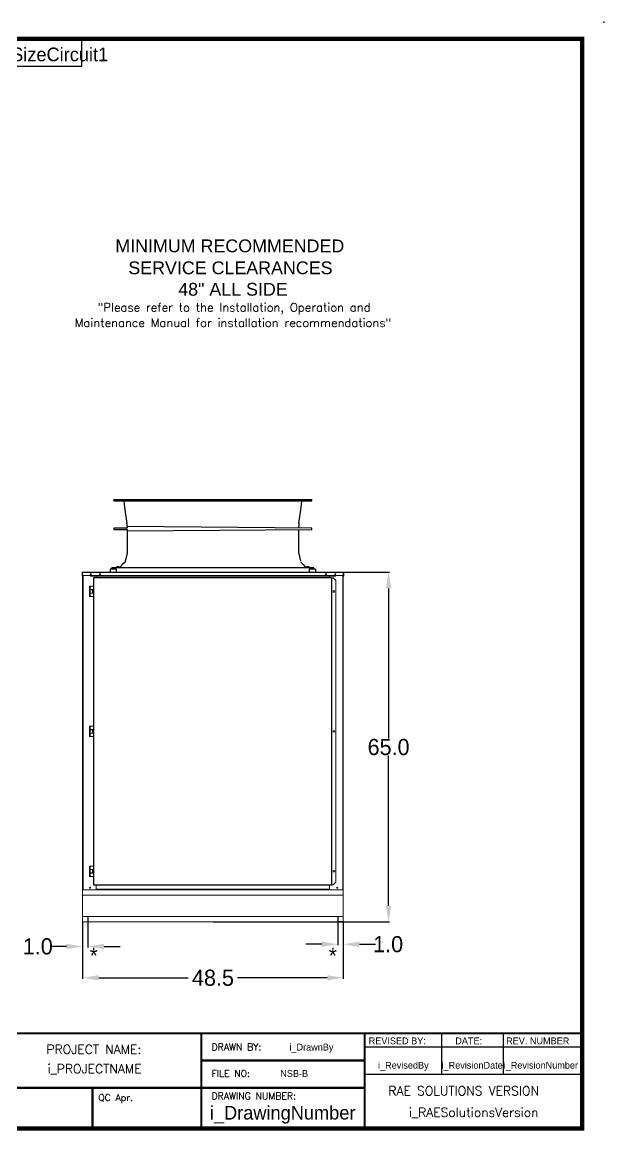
# Model space of a CAD drawing. Header units: inches. Extents: x 1284 to 1617, y -260 to -49.
# Drawn here: x 1509.3 to 1617.5, y -255.2 to -49.2 of the extents above; entities that cross this region are included whole.
import ezdxf
from ezdxf.enums import TextEntityAlignment as Align

# ---------------------------------------------------------------- set-up
doc = ezdxf.new("R2010")
doc.units = ezdxf.units.IN
doc.header["$MEASUREMENT"] = 0
doc.header["$PDSIZE"] = -1
doc.layers.add('1F64', color=7, linetype='Continuous')
doc.layers.add('C1RC', color=7, linetype='Continuous')
doc.styles.add('dimentions', font='arial.ttf')
doc.styles.add('SIMPLEX', font='SIMPLEX')
doc.dimstyles.get("Standard").update_dxf_attribs({"dimtxt": 3, "dimasz": 3, "dimexe": 0.18, "dimexo": 0.0625, "dimgap": 0.09, "dimtad": 0, "dimtih": 1, "dimtoh": 1, "dimdec": 1, "dimzin": 0, "dimdsep": 46, "dimtxsty": 'Standard', "dimcen": 0.09, "dimadec": 0, "dimazin": 0, "dimtfac": 1, "dimtdec": 1, "dimtofl": 0, "dimtmove": 0, "dimatfit": 3, "dimfxl": 1, "dimtolj": 1, "dimtzin": 0, "dimarcsym": 0})

# ---------------------------------------------------------------- blocks, each defined once
blk = doc.blocks.new('*D6')
at = {"color": 0, "lineweight": -2}
for p, q in [((1520.51, -216.47), (1520.51, -226.97)), ((1569.01, -216.47), (1569.01, -226.97)), ((1523.51, -226.79), (1540.17, -226.79)), ((1566.01, -226.79), (1549.35, -226.79))]:
    blk.add_line(p, q, dxfattribs=at)
at = {"color": 0}
for points in [[(1523.51, -226.29), (1523.51, -227.29), (1520.51, -226.79)], [(1566.01, -226.29), (1566.01, -227.29), (1569.01, -226.79)]]:
    blk.add_solid(points, dxfattribs=at)
at = {"color": 0, "insert": (1544.76, -226.79), "char_height": 3, "attachment_point": 5}
blk.add_mtext('\\A1;48.5', dxfattribs=at)
blk = doc.blocks.new('*D7')
at = {"color": 0, "lineweight": -2}
for p, q in [((1569.07, -151.41), (1577.61, -151.41)), ((1577.43, -154.41), (1577.43, -182.32)), ((1577.43, -213.41), (1577.43, -185.5)), ((1544.82, -216.41), (1577.61, -216.41))]:
    blk.add_line(p, q, dxfattribs=at)
at = {"color": 0}
for points in [[(1576.93, -154.41), (1577.93, -154.41), (1577.43, -151.41)], [(1576.93, -213.41), (1577.93, -213.41), (1577.43, -216.41)]]:
    blk.add_solid(points, dxfattribs=at)
at = {"color": 0, "insert": (1577.43, -183.91), "char_height": 3, "attachment_point": 5}
blk.add_mtext('\\A1;65.0', dxfattribs=at)
blk = doc.blocks.new('*D9')
at = {"color": 0, "lineweight": -2}
for p, q in [((1568.01, -217.47), (1568.01, -220.73)), ((1569.01, -216.37), (1569.01, -220.73)), ((1565.01, -220.55), (1562.01, -220.55)), ((1572.01, -220.55), (1575.01, -220.55))]:
    blk.add_line(p, q, dxfattribs=at)
at = {"color": 0}
for points in [[(1565.01, -220.05), (1565.01, -221.05), (1568.01, -220.55)], [(1572.01, -220.05), (1572.01, -221.05), (1569.01, -220.55)]]:
    blk.add_solid(points, dxfattribs=at)
at = {"color": 0, "insert": (1577.35, -220.55), "char_height": 3, "attachment_point": 5}
blk.add_mtext('\\A1;1.0', dxfattribs=at)
blk = doc.blocks.new('*D10')
at = {"color": 0, "lineweight": -2}
for p, q in [((1520.51, -216.54), (1520.51, -221.13)), ((1521.51, -217.47), (1521.51, -221.13)), ((1517.51, -220.95), (1514.51, -220.95)), ((1524.51, -220.95), (1527.51, -220.95))]:
    blk.add_line(p, q, dxfattribs=at)
at = {"color": 0}
for points in [[(1517.51, -220.45), (1517.51, -221.45), (1520.51, -220.95)], [(1524.51, -220.45), (1524.51, -221.45), (1521.51, -220.95)]]:
    blk.add_solid(points, dxfattribs=at)
at = {"color": 0, "insert": (1512.17, -220.95), "char_height": 3, "attachment_point": 5}
blk.add_mtext('\\A1;1.0', dxfattribs=at)

msp = doc.modelspace()

# ---------------------------------------------------------------- linework, layer by layer
at = {"color": 7, "lineweight": 25}
for p, q in [((1613.47, -254.81), (1613.47, -52.31)), ((1471.72, -237.09), (1572.97, -237.09)), ((1542.59, -237.09), (1542.59, -247.22)), ((1572.97, -237.09), (1572.97, -254.81)), ((1572.97, -237.09), (1613.47, -237.09)), ((1572.97, -237.09), (1572.97, -239.63)), ((1587.26, -237.09), (1587.26, -244.69)), ((1598.77, -237.09), (1598.77, -244.69)), ((1572.97, -239.63), (1613.47, -239.63)), ((1542.59, -242.16), (1572.97, -242.16)), ((1542.59, -247.22), (1542.59, -242.16)), ((1572.97, -244.69), (1613.47, -244.69)), ((1572.97, -247.22), (1471.72, -247.22)), ((1522.34, -247.22), (1522.34, -254.81)), ((1542.59, -247.22), (1542.59, -254.81))]:
    msp.add_line(p, q, dxfattribs=at)
at = {"color": 7, "linetype": 'Continuous', "lineweight": 15}
for p, q in [((1520.51, -151.49), (1520.44, -151.49)), ((1520.44, -152.16), (1520.44, -151.49)), ((1520.44, -152.16), (1520.51, -152.16)), ((1520.51, -151.41), (1569.01, -151.41)), ((1520.51, -151.49), (1520.51, -151.41)), ((1520.51, -151.49), (1569.01, -151.49)), ((1520.51, -152.02), (1520.51, -151.49)), ((1520.51, -152.16), (1520.51, -151.49)), ((1520.51, -152.02), (1521.95, -152.02)), ((1520.51, -152.02), (1520.51, -210.41)), ((1520.59, -210.41), (1520.59, -152.02)), ((1521.95, -152.02), (1567.57, -152.02)), ((1521.95, -152.03), (1521.95, -152.02)), ((1567.57, -152.03), (1521.95, -152.03)), ((1521.95, -152.06), (1521.95, -152.03)), ((1521.95, -152.06), (1522.2, -152.08)), ((1521.95, -152.06), (1521.95, -152.14)), ((1521.95, -152.14), (1522.2, -152.15)), ((1567.32, -152.08), (1522.2, -152.08)), ((1522.2, -152.08), (1522.2, -152.15)), ((1567.32, -152.15), (1522.2, -152.15)), ((1522.61, -152.47), (1522.61, -152.39)), ((1522.61, -152.39), (1566.8, -152.39)), ((1523.06, -152.39), (1523.06, -152.15)), ((1566.46, -152.15), (1566.46, -152.39)), ((1566.8, -152.39), (1566.8, -152.47)), ((1567.32, -152.08), (1567.57, -152.06)), ((1567.32, -152.08), (1567.32, -152.15)), ((1567.32, -152.15), (1567.57, -152.14)), ((1567.57, -152.02), (1567.57, -152.03)), ((1567.57, -152.02), (1569.01, -152.02)), ((1567.57, -152.03), (1567.57, -152.06)), ((1567.57, -152.06), (1567.57, -152.14)), ((1568.94, -152.02), (1568.94, -210.41)), ((1569.01, -151.49), (1569.01, -151.41)), ((1569.01, -152.02), (1569.01, -151.49)), ((1569.01, -151.49), (1569.09, -151.49)), ((1569.01, -151.49), (1569.01, -152.16)), ((1569.01, -152.02), (1569.01, -210.41)), ((1569.09, -152.16), (1569.01, -152.16)), ((1569.09, -151.49), (1569.09, -152.16)), ((1521.81, -154.65), (1521.81, -154.02)), ((1521.81, -154.02), (1521.94, -154.02)), ((1521.94, -154.02), (1521.94, -154.65)), ((1521.94, -154.02), (1522.54, -154.02)), ((1522.54, -152.47), (1522.54, -209.51)), ((1522.54, -152.47), (1522.61, -152.47)), ((1522.61, -152.47), (1522.61, -209.51)), ((1522.61, -152.47), (1566.8, -152.47)), ((1566.8, -152.47), (1566.8, -209.51)), ((1566.8, -152.47), (1566.87, -152.47)), ((1566.87, -152.47), (1566.87, -209.51)), ((1566.87, -209.51), (1566.87, -152.47)), ((1566.87, -152.47), (1566.87, -152.47)), ((1567.11, -152.47), (1566.87, -152.47)), ((1567.11, -152.47), (1567.61, -152.97)), ((1567.61, -209.01), (1567.61, -152.97)), ((1521.94, -154.65), (1521.81, -154.65)), ((1521.81, -155.3), (1521.81, -154.67)), ((1521.81, -154.67), (1521.94, -154.67)), ((1521.94, -155.3), (1521.81, -155.3)), ((1521.81, -155.95), (1521.81, -155.32)), ((1521.81, -155.32), (1521.94, -155.32)), ((1521.94, -155.95), (1521.81, -155.95)), ((1521.94, -154.65), (1522.54, -154.65)), ((1521.94, -154.67), (1521.94, -155.3)), ((1521.94, -154.67), (1522.32, -154.67)), ((1522.32, -155.3), (1521.94, -155.3)), ((1521.94, -155.32), (1521.94, -155.95)), ((1521.94, -155.32), (1522.54, -155.32)), ((1521.94, -155.95), (1522.54, -155.95)), ((1521.97, -154.65), (1521.97, -154.67)), ((1521.97, -155.3), (1521.97, -155.32)), ((1522.28, -154.67), (1522.28, -154.65)), ((1522.28, -155.32), (1522.28, -155.3)), ((1522.32, -155.3), (1522.32, -154.67)), ((1522.32, -154.67), (1522.44, -154.67)), ((1522.44, -155.3), (1522.32, -155.3)), ((1522.44, -154.67), (1522.44, -155.3)), ((1521.81, -180.65), (1521.81, -180.02)), ((1521.81, -180.02), (1521.94, -180.02)), ((1521.94, -180.65), (1521.81, -180.65)), ((1521.81, -181.3), (1521.81, -180.67)), ((1521.81, -180.67), (1521.94, -180.67)), ((1521.94, -180.02), (1521.94, -180.65)), ((1521.94, -180.02), (1522.54, -180.02)), ((1521.94, -180.65), (1522.54, -180.65)), ((1521.94, -180.67), (1521.94, -181.3)), ((1521.94, -180.67), (1522.32, -180.67)), ((1521.97, -180.65), (1521.97, -180.67)), ((1522.28, -180.67), (1522.28, -180.65)), ((1522.32, -181.3), (1522.32, -180.67)), ((1522.32, -180.67), (1522.44, -180.67)), ((1522.44, -180.67), (1522.44, -181.3)), ((1521.94, -181.3), (1521.81, -181.3)), ((1521.81, -181.95), (1521.81, -181.32)), ((1521.81, -181.32), (1521.94, -181.32)), ((1521.94, -181.95), (1521.81, -181.95)), ((1522.32, -181.3), (1521.94, -181.3)), ((1521.94, -181.32), (1521.94, -181.95)), ((1521.94, -181.32), (1522.54, -181.32)), ((1521.94, -181.95), (1522.54, -181.95)), ((1521.97, -181.3), (1521.97, -181.32)), ((1522.28, -181.32), (1522.28, -181.3)), ((1522.44, -181.3), (1522.32, -181.3)), ((1521.81, -206.65), (1521.81, -206.02)), ((1521.81, -206.02), (1521.94, -206.02)), ((1521.94, -206.02), (1521.94, -206.65)), ((1521.94, -206.02), (1522.54, -206.02)), ((1521.94, -206.65), (1521.81, -206.65)), ((1521.81, -207.3), (1521.81, -206.67)), ((1521.81, -206.67), (1521.94, -206.67)), ((1521.94, -207.3), (1521.81, -207.3)), ((1521.81, -207.95), (1521.81, -207.32)), ((1521.81, -207.32), (1521.94, -207.32)), ((1521.94, -207.95), (1521.81, -207.95)), ((1521.94, -206.65), (1522.54, -206.65)), ((1521.94, -206.67), (1521.94, -207.3)), ((1521.94, -206.67), (1522.32, -206.67)), ((1522.32, -207.3), (1521.94, -207.3)), ((1521.94, -207.32), (1521.94, -207.95)), ((1521.94, -207.32), (1522.54, -207.32)), ((1521.94, -207.95), (1522.54, -207.95)), ((1521.97, -206.65), (1521.97, -206.67)), ((1521.97, -207.3), (1521.97, -207.32)), ((1522.28, -206.67), (1522.28, -206.65)), ((1522.28, -207.32), (1522.28, -207.3)), ((1522.32, -207.3), (1522.32, -206.67)), ((1522.32, -206.67), (1522.44, -206.67)), ((1522.44, -207.3), (1522.32, -207.3)), ((1522.44, -206.67), (1522.44, -207.3)), ((1522.54, -209.51), (1522.61, -209.51)), ((1522.61, -209.51), (1566.8, -209.51)), ((1522.61, -209.58), (1522.61, -209.51)), ((1566.8, -209.58), (1522.61, -209.58)), ((1523.06, -210.41), (1523.06, -209.58)), ((1566.46, -209.58), (1566.46, -210.41)), ((1566.8, -209.51), (1566.87, -209.51)), ((1566.8, -209.51), (1566.8, -209.58)), ((1566.87, -209.51), (1566.87, -209.51)), ((1566.87, -209.51), (1567.11, -209.51)), ((1567.61, -209.01), (1567.11, -209.51)), ((1520.51, -210.41), (1520.59, -210.41)), ((1520.51, -210.41), (1520.51, -210.52)), ((1520.51, -210.52), (1520.51, -211.29)), ((1520.51, -215.54), (1520.51, -211.29)), ((1520.51, -211.41), (1568.94, -211.41)), ((1520.59, -210.41), (1523.06, -210.41)), ((1523.06, -210.34), (1566.46, -210.34)), ((1523.06, -210.41), (1566.46, -210.41)), ((1566.46, -210.41), (1568.94, -210.41)), ((1568.94, -210.41), (1569.01, -210.41)), ((1569.01, -210.41), (1569.01, -210.52)), ((1569.01, -210.52), (1569.01, -211.29)), ((1569.01, -215.54), (1569.01, -211.29)), ((1520.51, -215.41), (1569.01, -215.41)), ((1520.51, -215.54), (1520.51, -216.31)), ((1520.51, -216.31), (1520.51, -216.41)), ((1569.01, -215.54), (1569.01, -216.31)), ((1569.01, -216.31), (1569.01, -216.41)), ((1520.51, -216.41), (1530.51, -216.41)), ((1530.51, -216.41), (1532.38, -216.41)), ((1532.51, -216.41), (1532.38, -216.41)), ((1532.38, -216.41), (1532.38, -216.41)), ((1532.51, -216.41), (1557.01, -216.41)), ((1557.01, -216.41), (1557.15, -216.41)), ((1557.15, -216.41), (1557.15, -216.41)), ((1559.01, -216.41), (1557.15, -216.41)), ((1559.01, -216.41), (1569.01, -216.41))]:
    msp.add_line(p, q, dxfattribs=at)
at = {"color": 7}
for p, q in [((1521.51, -215.41), (1521.51, -217.41)), ((1568.01, -215.41), (1568.01, -217.41)), ((1569.01, -216.41), (1568.01, -216.41))]:
    msp.add_line(p, q, dxfattribs=at)
at = {"color": 7, "lineweight": 25}
for points, const_width in [([(1289.47, -254.81), (1613.47, -254.81), (1613.47, -52.31), (1289.47, -52.31), (1289.47, -254.81)], 0.81), ([(1613.47, -237.09), (1370.47, -237.09), (1370.47, -254.81)], 0.405), ([(1542.59, -237.09), (1542.59, -254.81)], 0.405), ([(1572.97, -254.81), (1572.97, -237.09), (1613.47, -237.09)], 0.405), ([(1572.97, -242.16), (1542.59, -242.16), (1542.59, -254.81)], 0.405), ([(1572.97, -247.22), (1471.72, -247.22)], 0.405), ([(1522.34, -247.22), (1522.34, -254.81)], 0.405)]:
    msp.add_lwpolyline(points, dxfattribs=dict(at, const_width=const_width))
at = {"color": 7, "linetype": 'Continuous', "lineweight": 15}
for centre, radius in [((1522.01, -151.79), 0.0995), ((1523.76, -151.79), 0.0995), ((1565.76, -151.79), 0.0995), ((1567.51, -151.79), 0.0995), ((1567.25, -154.99), 0.156), ((1567.25, -180.99), 0.156), ((1567.25, -206.99), 0.156), ((1521.89, -210.04), 0.0995), ((1567.89, -210.04), 0.0995)]:
    msp.add_circle(centre, radius, dxfattribs=at)
for centre, radius, start, end in [((1520.51, -151.49), 0.0757, 90, 180), ((1520.51, -151.49), 0.001, 90, 180), ((1569.01, -151.49), 0.0757, 0, 90), ((1569.01, -151.49), 0.001, 0, 90)]:
    msp.add_arc(centre, radius, start, end, dxfattribs=at)
at = {"color": 7, "lineweight": 25}
for p in [(1617.48, -49.19), (1572.97, -254.81)]:
    msp.add_point(p, dxfattribs=at)
at = {"layer": '1F64', "color": 7, "linetype": 'Continuous', "lineweight": 25}
for p, q in [((1526.34, -137.91), (1526.34, -138.14)), ((1526.34, -137.91), (1531.73, -137.91)), ((1531.73, -137.91), (1563.15, -137.91)), ((1563.15, -138.14), (1563.15, -137.91)), ((1526.34, -138.14), (1526.99, -138.14)), ((1526.34, -138.14), (1531.73, -138.14)), ((1527.8, -138.15), (1528.04, -138.15)), ((1528.2, -138.29), (1528.26, -138.74)), ((1528.24, -138.74), (1528.33, -139.37)), ((1528.33, -139.37), (1528.74, -142.33)), ((1531.73, -138.14), (1563.15, -138.14)), ((1560.75, -142.33), (1561.16, -139.37)), ((1561.16, -139.37), (1561.25, -138.74)), ((1561.23, -138.74), (1561.3, -138.29)), ((1561.45, -138.15), (1561.69, -138.15)), ((1562.5, -138.14), (1563.15, -138.14)), ((1528.78, -143.21), (1526.34, -143.23)), ((1526.34, -143.23), (1526.34, -143.45)), ((1526.34, -143.45), (1528.78, -143.47)), ((1528.78, -142.87), (1528.78, -143.21)), ((1563.15, -143.23), (1528.78, -142.93)), ((1528.78, -143.75), (1563.15, -143.45)), ((1528.78, -143.47), (1528.78, -147.93)), ((1560.71, -143.21), (1560.71, -142.87)), ((1560.71, -147.93), (1560.71, -143.47)), ((1563.15, -143.45), (1563.15, -143.23)), ((1528.78, -147.93), (1528.45, -149.36)), ((1560.71, -147.93), (1561.04, -149.36)), ((1527.01, -150.39), (1527.01, -150.39)), ((1527.01, -150.39), (1527.01, -150.39)), ((1527.02, -150.4), (1527.02, -150.39)), ((1527.02, -150.39), (1527.03, -150.39)), ((1527.03, -150.39), (1527.03, -150.4)), ((1527.05, -150.39), (1527.05, -150.39)), ((1527.12, -150.39), (1527.12, -150.39)), ((1527.15, -150.4), (1527.15, -150.39)), ((1527.2, -150.39), (1527.2, -150.39)), ((1527.21, -150.39), (1527.21, -150.39)), ((1527.34, -150.48), (1527.63, -150.33)), ((1527.63, -150.33), (1527.96, -149.99)), ((1528.41, -149.53), (1527.94, -149.99)), ((1528.45, -149.36), (1528.41, -149.53)), ((1561.55, -149.99), (1561.08, -149.53)), ((1561.53, -149.99), (1561.87, -150.33)), ((1561.87, -150.33), (1562.15, -150.48)), ((1562.47, -150.39), (1562.47, -150.39)), ((1525.65, -150.82), (1525.65, -151.41)), ((1526.83, -150.82), (1525.65, -150.82)), ((1525.65, -151.41), (1526.83, -151.41)), ((1526.03, -150.59), (1525.94, -150.59)), ((1525.94, -150.59), (1525.94, -150.59)), ((1525.94, -150.59), (1525.95, -150.76)), ((1525.96, -150.76), (1525.96, -150.59)), ((1526.67, -150.58), (1526.03, -150.59)), ((1526.67, -150.51), (1526.67, -150.59)), ((1526.8, -150.51), (1526.67, -150.51)), ((1526.68, -150.59), (1526.68, -150.59)), ((1526.74, -150.59), (1526.68, -150.59)), ((1527.54, -150.51), (1526.8, -150.51)), ((1526.83, -151.41), (1526.83, -150.82)), ((1526.83, -151.41), (1562.66, -151.41)), ((1526.87, -150.48), (1526.87, -150.51)), ((1526.94, -150.48), (1526.87, -150.48)), ((1527.34, -150.48), (1526.94, -150.48)), ((1527.34, -150.51), (1527.34, -150.48)), ((1527.54, -150.59), (1527.54, -150.51)), ((1527.54, -150.55), (1561.95, -150.55)), ((1561.95, -150.58), (1527.54, -150.58)), ((1561.78, -150.82), (1561.78, -150.82)), ((1561.95, -150.51), (1561.95, -150.59)), ((1562.08, -150.51), (1561.95, -150.51)), ((1562.82, -150.51), (1562.08, -150.51)), ((1562.16, -150.48), (1562.15, -150.51)), ((1562.22, -150.48), (1562.16, -150.48)), ((1562.62, -150.48), (1562.22, -150.48)), ((1562.62, -150.51), (1562.62, -150.48)), ((1562.66, -150.82), (1562.66, -151.41)), ((1563.84, -150.82), (1562.66, -150.82)), ((1562.66, -151.41), (1563.84, -151.41)), ((1562.81, -150.59), (1562.76, -150.59)), ((1562.82, -150.59), (1562.81, -150.59)), ((1562.82, -150.59), (1562.82, -150.51)), ((1563.47, -150.59), (1562.82, -150.58)), ((1563.55, -150.59), (1563.47, -150.59)), ((1563.53, -150.76), (1563.53, -150.59)), ((1563.55, -150.76), (1563.55, -150.59)), ((1563.84, -150.82), (1563.84, -151.41))]:
    msp.add_line(p, q, dxfattribs=at)
for centre, radius, start, end in [((1524.85, -142.87), 3.94, 0, 8.0002), ((1564.65, -142.87), 3.94, 171.9998, 180), ((1562.39, -150.69), 0.316, 111.9844, 137.4745), ((1562.39, -150.69), 0.316, 42.5255, 68.0514), ((1526.01, -150.76), 0.0591, 181, 270)]:
    msp.add_arc(centre, radius, start, end, dxfattribs=at)
for points, knots in [([(1526.99, -138.14), (1526.99, -138.14), (1526.99, -138.14), (1527.02, -138.14), (1527.08, -138.14), (1527.15, -138.14), (1527.24, -138.14), (1527.35, -138.14), (1527.47, -138.15), (1527.61, -138.15), (1527.72, -138.15), (1527.78, -138.15), (1527.8, -138.15)], [0, 0, 0, 0, 0.085907, 0.192945, 0.303087, 0.410126, 0.520268, 0.62731, 0.737455, 0.844501, 0.954651, 1, 1, 1, 1]), ([(1527.13, -138.14), (1527.15, -138.14), (1527.18, -138.14), (1527.25, -138.14), (1527.33, -138.14), (1527.42, -138.14), (1527.5, -138.14), (1527.57, -138.14), (1527.61, -138.14), (1527.63, -138.14), (1527.62, -138.14), (1527.6, -138.14), (1527.57, -138.14), (1527.5, -138.14), (1527.41, -138.14), (1527.33, -138.14), (1527.24, -138.14), (1527.18, -138.14), (1527.13, -138.14), (1527.11, -138.14), (1527.12, -138.14), (1527.13, -138.14), (1527.13, -138.14)], [0, 0, 0, 0, 0.053684, 0.107369, 0.161054, 0.214742, 0.268431, 0.32212, 0.375808, 0.429494, 0.483179, 0.5, 0.553684, 0.607368, 0.661054, 0.714742, 0.768431, 0.82212, 0.875808, 0.929494, 0.983178, 1, 1, 1, 1]), ([(1528.2, -138.29), (1528.19, -138.27), (1528.18, -138.23), (1528.15, -138.19), (1528.11, -138.16), (1528.07, -138.15), (1528.05, -138.15), (1528.04, -138.15)], [0, 0, 0, 0, 0.236553, 0.473094, 0.709954, 0.947343, 1, 1, 1, 1]), ([(1529.84, -138.14), (1529.86, -138.14), (1529.9, -138.14), (1529.99, -138.14), (1530.07, -138.14), (1530.16, -138.14), (1530.22, -138.14), (1530.26, -138.14), (1530.28, -138.14), (1530.26, -138.14), (1530.23, -138.14), (1530.18, -138.14), (1530.13, -138.14), (1530.04, -138.14), (1529.96, -138.14), (1529.88, -138.14), (1529.81, -138.14), (1529.77, -138.14), (1529.76, -138.14), (1529.77, -138.14), (1529.8, -138.14), (1529.83, -138.14), (1529.84, -138.14)], [0, 0, 0, 0, 0.053685, 0.107369, 0.161054, 0.214742, 0.268431, 0.32212, 0.375808, 0.429494, 0.483179, 0.5, 0.553684, 0.607369, 0.661054, 0.714742, 0.768431, 0.82212, 0.875808, 0.929494, 0.983179, 1, 1, 1, 1]), ([(1534.81, -138.14), (1534.83, -138.14), (1534.89, -138.14), (1534.98, -138.14), (1535.06, -138.14), (1535.12, -138.14), (1535.15, -138.14), (1535.16, -138.14), (1535.14, -138.14), (1535.1, -138.14), (1535.04, -138.14), (1534.98, -138.14), (1534.92, -138.14), (1534.83, -138.14), (1534.75, -138.14), (1534.69, -138.14), (1534.65, -138.14), (1534.64, -138.14), (1534.66, -138.14), (1534.71, -138.14), (1534.76, -138.14), (1534.8, -138.14), (1534.81, -138.14)], [0, 0, 0, 0, 0.053684, 0.107369, 0.161054, 0.214742, 0.268431, 0.32212, 0.375808, 0.429494, 0.483178, 0.5, 0.553684, 0.607369, 0.661055, 0.714742, 0.768431, 0.82212, 0.875808, 0.929494, 0.983179, 1, 1, 1, 1]), ([(1554.77, -138.14), (1554.79, -138.14), (1554.83, -138.14), (1554.85, -138.14), (1554.84, -138.14), (1554.81, -138.14), (1554.75, -138.14), (1554.67, -138.14), (1554.59, -138.14), (1554.5, -138.14), (1554.44, -138.14), (1554.39, -138.14), (1554.35, -138.14), (1554.33, -138.14), (1554.34, -138.14), (1554.37, -138.14), (1554.43, -138.14), (1554.5, -138.14), (1554.59, -138.14), (1554.68, -138.14), (1554.74, -138.14), (1554.76, -138.14), (1554.77, -138.14)], [0, 0, 0, 0, 0.053685, 0.107369, 0.161054, 0.214742, 0.268431, 0.32212, 0.375808, 0.429494, 0.483179, 0.5, 0.553684, 0.607369, 0.661054, 0.714742, 0.768431, 0.82212, 0.875808, 0.929494, 0.983179, 1, 1, 1, 1]), ([(1559.71, -138.14), (1559.72, -138.14), (1559.74, -138.14), (1559.73, -138.14), (1559.69, -138.14), (1559.63, -138.14), (1559.55, -138.14), (1559.46, -138.14), (1559.38, -138.14), (1559.3, -138.14), (1559.26, -138.14), (1559.23, -138.14), (1559.22, -138.14), (1559.23, -138.14), (1559.27, -138.14), (1559.33, -138.14), (1559.41, -138.14), (1559.49, -138.14), (1559.58, -138.14), (1559.65, -138.14), (1559.69, -138.14), (1559.71, -138.14), (1559.71, -138.14)], [0, 0, 0, 0, 0.053684, 0.107369, 0.161054, 0.214742, 0.268431, 0.32212, 0.375808, 0.429494, 0.483178, 0.5, 0.553684, 0.607369, 0.661055, 0.714742, 0.768431, 0.82212, 0.875808, 0.929494, 0.983179, 1, 1, 1, 1]), ([(1561.45, -138.15), (1561.43, -138.15), (1561.4, -138.16), (1561.35, -138.18), (1561.32, -138.22), (1561.3, -138.26), (1561.3, -138.28), (1561.3, -138.29)], [0, 0, 0, 0, 0.237768, 0.475541, 0.713069, 0.950081, 1, 1, 1, 1]), ([(1561.69, -138.15), (1561.74, -138.15), (1561.83, -138.15), (1561.96, -138.15), (1562.09, -138.14), (1562.21, -138.14), (1562.31, -138.14), (1562.39, -138.14), (1562.45, -138.14), (1562.49, -138.14), (1562.5, -138.14), (1562.5, -138.14), (1562.5, -138.14)], [0, 0, 0, 0, 0.107042, 0.217187, 0.324229, 0.434374, 0.541414, 0.651557, 0.758592, 0.868733, 0.975764, 1, 1, 1, 1]), ([(1562.38, -138.14), (1562.38, -138.14), (1562.37, -138.14), (1562.33, -138.14), (1562.26, -138.14), (1562.18, -138.14), (1562.09, -138.14), (1562.01, -138.14), (1561.94, -138.14), (1561.89, -138.14), (1561.87, -138.14), (1561.87, -138.14), (1561.88, -138.14), (1561.92, -138.14), (1561.98, -138.14), (1562.07, -138.14), (1562.15, -138.14), (1562.24, -138.14), (1562.31, -138.14), (1562.36, -138.14), (1562.38, -138.14), (1562.38, -138.14), (1562.38, -138.14)], [0, 0, 0, 0, 0.053685, 0.107368, 0.161055, 0.214742, 0.268432, 0.322121, 0.375809, 0.429494, 0.483179, 0.5, 0.553685, 0.607369, 0.661055, 0.714742, 0.768431, 0.822121, 0.875809, 0.929494, 0.983179, 1, 1, 1, 1]), ([(1527, -150.39), (1526.98, -150.4), (1526.95, -150.41), (1526.91, -150.44), (1526.88, -150.47), (1526.87, -150.48)], [0, 0, 0, 0, 0.327422, 0.724009, 1, 1, 1, 1]), ([(1527.01, -150.39), (1527, -150.39), (1527, -150.39), (1527, -150.39), (1527, -150.39)], [0, 0, 0, 0, 0.874699, 1, 1, 1, 1]), ([(1527.01, -150.39), (1527.01, -150.39), (1527.01, -150.39), (1527.01, -150.39), (1527.01, -150.39)], [0, 0, 0, 0, 0.4996563, 1, 1, 1, 1]), ([(1527.02, -150.39), (1527.02, -150.39), (1527.02, -150.39), (1527.01, -150.39), (1527.01, -150.39), (1527.01, -150.39)], [0, 0, 0, 0, 0.1143518, 0.9074961, 1, 1, 1, 1]), ([(1527.07, -150.39), (1527.06, -150.39), (1527.05, -150.39), (1527.04, -150.39), (1527.03, -150.4), (1527.02, -150.4), (1527.01, -150.4), (1527.01, -150.39), (1527.01, -150.39), (1527.01, -150.39)], [0, 0, 0, 0, 0.175487, 0.351146, 0.522558, 0.601245, 0.767206, 0.93307, 1, 1, 1, 1]), ([(1527.05, -150.39), (1527.05, -150.39), (1527.04, -150.39), (1527.04, -150.39), (1527.03, -150.39), (1527.03, -150.39), (1527.03, -150.39), (1527.03, -150.39)], [0, 0, 0, 0, 0.2464974, 0.4933322, 0.7330389, 0.972083, 1, 1, 1, 1]), ([(1527.05, -150.39), (1527.05, -150.39), (1527.05, -150.39), (1527.05, -150.39), (1527.05, -150.39)], [0, 0, 0, 0, 0.874185, 1, 1, 1, 1]), ([(1527.07, -150.39), (1527.07, -150.39), (1527.07, -150.39), (1527.08, -150.39), (1527.09, -150.39), (1527.09, -150.39), (1527.09, -150.39), (1527.09, -150.39)], [0, 0, 0, 0, 0.246483, 0.493347, 0.733061, 0.972099, 1, 1, 1, 1]), ([(1527.17, -150.39), (1527.16, -150.39), (1527.16, -150.39), (1527.15, -150.39), (1527.14, -150.4), (1527.13, -150.4), (1527.12, -150.39), (1527.1, -150.39), (1527.1, -150.39), (1527.09, -150.39)], [0, 0, 0, 0, 0.145992, 0.292129, 0.434742, 0.573234, 0.710145, 0.848574, 1, 1, 1, 1]), ([(1527.11, -150.39), (1527.11, -150.39), (1527.11, -150.39), (1527.11, -150.39), (1527.12, -150.39)], [0, 0, 0, 0, 0.095383, 1, 1, 1, 1]), ([(1527.15, -150.39), (1527.14, -150.39), (1527.14, -150.39), (1527.13, -150.39), (1527.12, -150.39), (1527.12, -150.39)], [0, 0, 0, 0, 0.5, 0.5, 1, 1, 1, 1]), ([(1527.15, -150.39), (1527.15, -150.39), (1527.15, -150.39), (1527.16, -150.39), (1527.16, -150.39)], [0, 0, 0, 0, 0.874189, 1, 1, 1, 1]), ([(1527.17, -150.39), (1527.17, -150.39), (1527.17, -150.39), (1527.17, -150.39), (1527.18, -150.39), (1527.18, -150.39), (1527.19, -150.39), (1527.19, -150.39)], [0, 0, 0, 0, 0.246496, 0.493367, 0.733073, 0.972083, 1, 1, 1, 1]), ([(1527.22, -150.4), (1527.22, -150.4), (1527.22, -150.4), (1527.22, -150.4), (1527.21, -150.39), (1527.2, -150.39), (1527.19, -150.39), (1527.19, -150.39)], [0, 0, 0, 0, 0.0732586, 0.3003068, 0.5247839, 0.751732, 1, 1, 1, 1]), ([(1527.21, -150.39), (1527.2, -150.39), (1527.2, -150.39), (1527.2, -150.39), (1527.2, -150.39), (1527.2, -150.39)], [0, 0, 0, 0, 0.352869, 0.706243, 1, 1, 1, 1]), ([(1527.34, -150.47), (1527.32, -150.46), (1527.3, -150.44), (1527.26, -150.41), (1527.23, -150.4), (1527.22, -150.39)], [0, 0, 0, 0, 0.351375, 0.742096, 1, 1, 1, 1]), ([(1562.29, -150.39), (1562.29, -150.39), (1562.28, -150.39), (1562.27, -150.39), (1562.27, -150.4), (1562.27, -150.4), (1562.27, -150.4)], [0, 0, 0, 0, 0.310012, 0.620284, 0.923072, 1, 1, 1, 1]), ([(1562.29, -150.39), (1562.3, -150.39), (1562.3, -150.39), (1562.31, -150.39), (1562.31, -150.39), (1562.31, -150.39)], [0, 0, 0, 0, 0.336266, 0.673008, 1, 1, 1, 1]), ([(1562.37, -150.39), (1562.37, -150.39), (1562.36, -150.39), (1562.35, -150.39), (1562.33, -150.4), (1562.32, -150.4), (1562.31, -150.39), (1562.31, -150.39), (1562.31, -150.39), (1562.31, -150.39)], [0, 0, 0, 0, 0.154655, 0.309459, 0.460521, 0.607228, 0.75226, 0.898895, 1, 1, 1, 1]), ([(1562.31, -150.39), (1562.31, -150.39), (1562.31, -150.39), (1562.31, -150.39), (1562.31, -150.39)], [0, 0, 0, 0, 0.722606, 1, 1, 1, 1]), ([(1562.37, -150.39), (1562.38, -150.39), (1562.38, -150.39), (1562.39, -150.39), (1562.4, -150.39), (1562.4, -150.39)], [0, 0, 0, 0, 0.5, 0.5, 1, 1, 1, 1]), ([(1562.47, -150.39), (1562.47, -150.39), (1562.47, -150.39), (1562.46, -150.39), (1562.45, -150.4), (1562.44, -150.4), (1562.43, -150.39), (1562.41, -150.39), (1562.41, -150.39), (1562.4, -150.39)], [0, 0, 0, 0, 0.095307, 0.250124, 0.40119, 0.547904, 0.692937, 0.839576, 1, 1, 1, 1]), ([(1562.47, -150.39), (1562.47, -150.39), (1562.47, -150.39), (1562.47, -150.39), (1562.48, -150.39), (1562.48, -150.39), (1562.48, -150.39)], [0, 0, 0, 0, 0.327625, 0.645743, 0.962962, 1, 1, 1, 1]), ([(1562.51, -150.4), (1562.51, -150.4), (1562.51, -150.4), (1562.51, -150.4), (1562.5, -150.4), (1562.5, -150.39), (1562.49, -150.39), (1562.48, -150.39), (1562.48, -150.39)], [0, 0, 0, 0, 0.014816, 0.128804, 0.369196, 0.609467, 0.853324, 1, 1, 1, 1]), ([(1525.96, -150.59), (1525.96, -150.59), (1525.95, -150.59), (1525.95, -150.59), (1525.94, -150.59), (1525.94, -150.59)], [0, 0, 0, 0, 0.5, 0.5, 1, 1, 1, 1]), ([(1526.02, -150.82), (1526.01, -150.82), (1526.01, -150.82), (1525.99, -150.81), (1525.99, -150.81), (1525.98, -150.8), (1525.97, -150.79), (1525.97, -150.78), (1525.96, -150.77), (1525.96, -150.76)], [0, 0, 0, 0, 0.25, 0.25, 0.5, 0.5, 0.75, 0.75, 1, 1, 1, 1]), ([(1526.67, -150.59), (1526.66, -150.59), (1526.63, -150.59), (1526.56, -150.59), (1526.5, -150.59), (1526.45, -150.59), (1526.41, -150.59), (1526.39, -150.59), (1526.39, -150.59), (1526.4, -150.59), (1526.43, -150.59), (1526.48, -150.59), (1526.54, -150.59), (1526.61, -150.59), (1526.65, -150.59), (1526.67, -150.59)], [0, 0, 0, 0, 0.056542, 0.140133, 0.223723, 0.307311, 0.390897, 0.474479, 0.500668, 0.584253, 0.667837, 0.751422, 0.835011, 0.918601, 1, 1, 1, 1]), ([(1527.53, -150.59), (1527.53, -150.59), (1527.53, -150.59), (1527.48, -150.59), (1527.38, -150.59), (1527.25, -150.59), (1527.1, -150.59), (1526.96, -150.59), (1526.86, -150.59), (1526.79, -150.59), (1526.76, -150.59), (1526.74, -150.59)], [0, 0, 0, 0, 0.08774, 0.218186, 0.348637, 0.479093, 0.609552, 0.740009, 0.870464, 0.911349, 1, 1, 1, 1]), ([(1562.76, -150.59), (1562.73, -150.59), (1562.7, -150.59), (1562.65, -150.59), (1562.65, -150.59), (1562.63, -150.59), (1562.62, -150.59), (1562.59, -150.59), (1562.57, -150.59), (1562.53, -150.59), (1562.52, -150.59), (1562.5, -150.59), (1562.49, -150.59), (1562.45, -150.59), (1562.43, -150.59), (1562.4, -150.59), (1562.38, -150.59), (1562.36, -150.59), (1562.35, -150.59), (1562.31, -150.59), (1562.29, -150.59), (1562.26, -150.59), (1562.25, -150.59), (1562.22, -150.59), (1562.21, -150.59), (1562.18, -150.59), (1562.16, -150.59), (1562.12, -150.59), (1562.11, -150.59), (1562.07, -150.59), (1562.06, -150.59), (1562.03, -150.59), (1562.02, -150.59), (1561.99, -150.59), (1561.98, -150.59), (1561.97, -150.59), (1561.96, -150.59), (1561.96, -150.59), (1561.95, -150.59), (1561.95, -150.59)], [0, 0, 0, 0, 0.125, 0.125, 0.15625, 0.15625, 0.1875, 0.1875, 0.25, 0.25, 0.28125, 0.28125, 0.3125, 0.3125, 0.375, 0.375, 0.40625, 0.40625, 0.4375, 0.4375, 0.5, 0.5, 0.53125, 0.53125, 0.5625, 0.5625, 0.625, 0.625, 0.6875, 0.6875, 0.75, 0.75, 0.8125, 0.8125, 0.875, 0.875, 0.9375, 0.9375, 1, 1, 1, 1]), ([(1563.47, -150.82), (1563.48, -150.82), (1563.49, -150.82), (1563.51, -150.8), (1563.53, -150.79), (1563.53, -150.77), (1563.53, -150.76)], [0, 0, 0, 0, 0.250003, 0.500004, 0.750006, 1, 1, 1, 1]), ([(1563.55, -150.76), (1563.55, -150.77), (1563.55, -150.78), (1563.54, -150.79), (1563.54, -150.8), (1563.52, -150.81), (1563.52, -150.81), (1563.5, -150.82), (1563.49, -150.82), (1563.49, -150.82)], [0, 0, 0, 0, 0.25, 0.25, 0.5, 0.5, 0.75, 0.75, 1, 1, 1, 1]), ([(1563.55, -150.59), (1563.55, -150.59), (1563.55, -150.59), (1563.54, -150.59), (1563.54, -150.59), (1563.53, -150.59)], [0, 0, 0, 0, 0.5, 0.5, 1, 1, 1, 1]), ([(1563.55, -150.59), (1563.55, -150.59), (1563.55, -150.59), (1563.55, -150.59), (1563.55, -150.59)], [0, 0, 0, 0, 0.999997, 1, 1, 1, 1])]:
    msp.add_open_spline(points, degree=3, knots=knots, dxfattribs=at)
for points in [[(1527.21, -150.39), (1527.21, -150.39), (1527.22, -150.39), (1527.22, -150.39)], [(1525.95, -150.76), (1525.95, -150.76), (1525.95, -150.76), (1525.96, -150.76)], [(1563.53, -150.76), (1563.54, -150.76), (1563.55, -150.76), (1563.55, -150.76)]]:
    msp.add_open_spline(points, degree=3, dxfattribs=at)
at = {"layer": 'C1RC', "color": 7, "lineweight": 25}
for p, q in [((1520.34, -57.38), (1520.34, -52.47)), ((1454.61, -57.38), (1520.34, -57.38))]:
    msp.add_line(p, q, dxfattribs=at)

# ---------------------------------------------------------------- texts
at = {"color": 7, "lineweight": 25}
for s, height, style, p in [('MINIMUM RECOMMENDED', 2.376, 'dimentions', (1526.6, -91.95)), ('SERVICE CLEARANCES', 2.376, 'dimentions', (1529.01, -96.03)), ('48" ALL SIDE ', 2.376, 'dimentions', (1538.3, -100.02)), ('DRAWN BY:', 1.266, 'SIMPLEX', (1544.49, -240.26)), ('FILE NO:', 1.266, 'SIMPLEX', (1544.49, -245.2)), ('RAE SOLUTIONS VERSION', 1.6807, 'SIMPLEX', (1577.4, -248.63)), ('QC Apr.', 1.266, 'SIMPLEX', (1523.42, -249.67)), ('DRAWING NUMBER:', 1.2656, 'SIMPLEX', (1544.49, -249.39))]:
    msp.add_text(s, height=height, dxfattribs=dict(at, style=style)).set_placement(p)
at = {"color": 7, "lineweight": 25, "style": 'SIMPLEX'}
for s, height, p in [('"Please refer to the Installation, Operation and', 1.5777, (1548.69, -102.98)), ('Maintenance Manual for installation recommendations"', 1.5777, (1548.5, -105.84)), ('PROJECT NAME:', 1.6807, (1522.6, -240.93)), ('i_PROJECTNAME', 1.6807, (1522.72, -244.53)), ('i_RAESolutionsVersion', 1.6807, (1593.26, -252.62))]:
    msp.add_text(s, height=height, dxfattribs=at).set_placement(p, align=Align.CENTER)
at = {"color": 7, "text_generation_flag": 2}
msp.add_text('*', height=2.89, dxfattribs=at).set_placement((1523.34, -224.1))
at = {"color": 7}
msp.add_text('*', height=2.89, dxfattribs=at).set_placement((1566.31, -224.1))
at = {"color": 7, "lineweight": 25}
for s, height, p in [('i_DrawnBy', 1.266, (1563.08, -240.3)), ('i_RevisedBy', 1.2656, (1580.18, -243.67)), ('i_RevisionDate', 1.2656, (1592.98, -243.67)), ('i_RevisionNumber', 1.2656, (1605.76, -243.67)), ('NSB-B', 1.266, (1559.87, -245.2)), ('i_DrawingNumber', 2.5312, (1557.73, -253.12))]:
    msp.add_text(s, height=height, dxfattribs=at).set_placement(p, align=Align.CENTER)
for s, height, p in [('REVISED BY:', 1.2656, (1573.73, -239.13)), ('DATE:', 1.266, (1589.84, -239.13)), ('REV. NUMBER', 1.2656, (1599.31, -239.13))]:
    msp.add_text(s, height=height, dxfattribs=at).set_placement(p)
at = {"layer": 'C1RC', "color": 7, "lineweight": 25}
msp.add_text('i_SuctionSizeCircuit1', height=2.5312, dxfattribs=at).set_placement((1509.28, -56.45), align=Align.CENTER)

# ---------------------------------------------------------------- dimensions: what is measured, and where the dimension line sits
at = {"color": 7}
dim = msp.add_linear_dim(base=(1577.43, -151.41), p1=(1544.76, -216.41), p2=(1569.01, -151.41), angle=90, dimstyle='Standard', override={"dimrnd": 0}, dxfattribs=at)
dim.commit()
dim.dimension.update_dxf_attribs({"geometry": '*D7', "text_midpoint": (1577.43, -183.91)})
for base, p1, p2, picture, middle in [((1569.01, -220.55), (1568.01, -217.41), (1569.01, -216.31), '*D9', (1577.35, -220.55)), ((1520.51, -220.95), (1521.51, -217.41), (1520.51, -216.47), '*D10', (1512.17, -220.95)), ((1520.51, -226.79), (1569.01, -216.41), (1520.51, -216.41), '*D6', (1544.76, -226.79))]:
    dim = msp.add_linear_dim(base=base, p1=p1, p2=p2, angle=180, dimstyle='Standard', dxfattribs=at)
    dim.commit()
    dim.dimension.update_dxf_attribs({"geometry": picture, "text_midpoint": middle})

doc.saveas('drawing.dxf')
